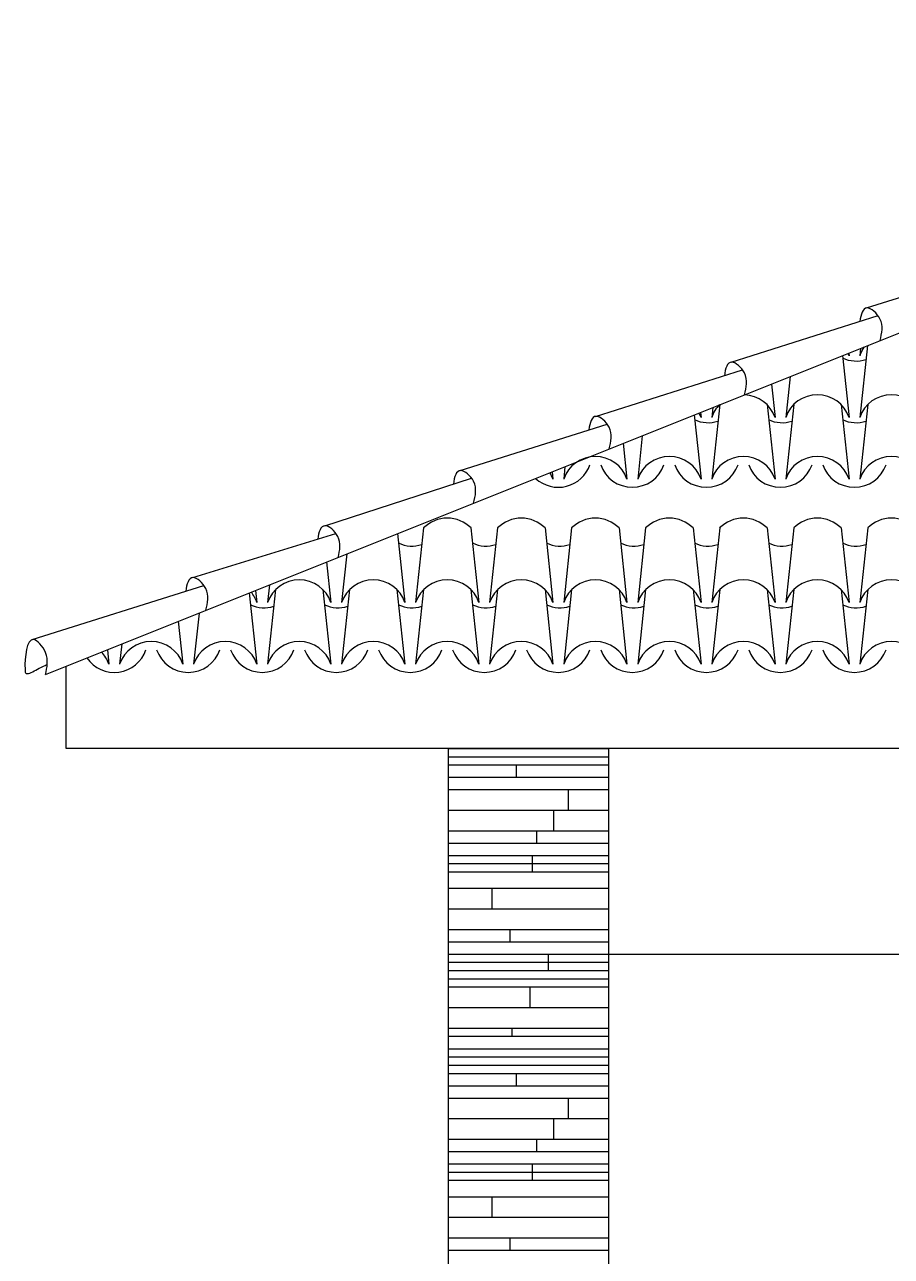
# Model space of a CAD drawing. Header units: millimetres. Extents: x -4228 to 27092, y -6721 to 984.
# Drawn here: x 24742.7 to 24953.5, y -2368.5 to -2069 of the extents above; entities that cross this region are included whole.
import ezdxf

# ---------------------------------------------------------------- set-up
doc = ezdxf.new("R2010")
doc.units = ezdxf.units.MM
doc.header["$LTSCALE"] = 50
for name, color, linetype in [('cobertura', 2, 'Continuous'), ('PAREDES3', 2, 'Continuous'), ('pedras', 2, 'Continuous'), ('PENA24', 24, 'Continuous'), ('telhas', 3, 'Continuous')]:
    doc.layers.add(name, color=color, linetype=linetype)

msp = doc.modelspace()

# ---------------------------------------------------------------- linework, layer by layer
at = {"layer": 'cobertura', "color": 3, "linetype": 'Continuous', "lineweight": 30}
msp.add_line((24752.76, -2244.96), (24752.76, -2224.96), dxfattribs=at)
at = {"layer": 'PAREDES3', "color": 3, "linetype": 'Continuous', "lineweight": 30}
for p, q in [((24845.76, -2545.46), (24845.76, -2244.96)), ((24884.76, -2545.46), (24884.76, -2244.96)), ((24884.76, -2294.96), (25237.76, -2294.96))]:
    msp.add_line(p, q, dxfattribs=at)
at = {"layer": 'pedras', "color": 53, "linetype": 'Continuous', "lineweight": 30}
for p, q in [((24845.76, -2244.96), (24884.76, -2244.96)), ((24845.76, -2246.96), (24884.76, -2246.96)), ((24845.76, -2248.96), (24884.76, -2248.96)), ((24862.29, -2251.96), (24862.29, -2248.96)), ((24845.76, -2251.96), (24884.76, -2251.96)), ((24845.76, -2254.96), (24884.76, -2254.96)), ((24874.95, -2259.96), (24874.95, -2254.96)), ((24845.76, -2259.96), (24884.76, -2259.96)), ((24871.33, -2264.96), (24871.33, -2259.96)), ((24845.76, -2264.96), (24884.76, -2264.96)), ((24867.2, -2267.96), (24867.2, -2264.96)), ((24845.76, -2267.96), (24884.76, -2267.96)), ((24845.76, -2270.96), (24884.76, -2270.96)), ((24845.76, -2272.96), (24884.76, -2272.96)), ((24866.16, -2274.96), (24866.16, -2270.96)), ((24845.76, -2274.96), (24884.76, -2274.96)), ((24845.76, -2278.96), (24884.76, -2278.96)), ((24856.34, -2283.96), (24856.34, -2278.96)), ((24845.76, -2283.96), (24884.76, -2283.96)), ((24845.76, -2288.96), (24884.76, -2288.96)), ((24860.74, -2291.96), (24860.74, -2288.96)), ((24845.76, -2291.96), (24884.76, -2291.96)), ((24845.76, -2294.96), (24884.76, -2294.96)), ((24845.76, -2296.96), (24884.76, -2296.96)), ((24870.04, -2298.96), (24870.04, -2294.96)), ((24845.76, -2298.96), (24884.76, -2298.96)), ((24845.76, -2300.96), (24884.76, -2300.96)), ((24845.76, -2302.96), (24884.76, -2302.96)), ((24865.65, -2307.96), (24865.65, -2302.96)), ((24845.76, -2307.96), (24884.76, -2307.96)), ((24845.76, -2312.96), (24884.76, -2312.96)), ((24845.76, -2314.96), (24884.76, -2314.96)), ((24861.25, -2314.96), (24861.25, -2312.96)), ((24845.76, -2317.96), (24884.76, -2317.96)), ((24845.76, -2319.96), (24884.76, -2319.96)), ((24845.76, -2321.96), (24884.76, -2321.96)), ((24845.76, -2323.96), (24884.76, -2323.96)), ((24862.29, -2326.96), (24862.29, -2323.96)), ((24845.76, -2326.96), (24884.76, -2326.96)), ((24845.76, -2329.96), (24884.76, -2329.96)), ((24874.95, -2334.96), (24874.95, -2329.96)), ((24845.76, -2334.96), (24884.76, -2334.96)), ((24871.33, -2339.96), (24871.33, -2334.96)), ((24845.76, -2339.96), (24884.76, -2339.96)), ((24867.2, -2342.96), (24867.2, -2339.96)), ((24845.76, -2342.96), (24884.76, -2342.96)), ((24845.76, -2345.96), (24884.76, -2345.96)), ((24845.76, -2347.96), (24884.76, -2347.96)), ((24866.16, -2349.96), (24866.16, -2345.96)), ((24845.76, -2349.96), (24884.76, -2349.96)), ((24845.76, -2353.96), (24884.76, -2353.96)), ((24856.34, -2358.96), (24856.34, -2353.96)), ((24845.76, -2358.96), (24884.76, -2358.96)), ((24845.76, -2363.96), (24884.76, -2363.96)), ((24860.74, -2366.96), (24860.74, -2363.96)), ((24845.76, -2366.96), (24884.76, -2366.96))]:
    msp.add_line(p, q, dxfattribs=at)
at = {"layer": 'PENA24', "color": 3, "lineweight": 30}
for p, q in [((24947.62, -2147.02), (24945.76, -2164.46)), ((24941.55, -2149.45), (24943.16, -2164.46)), ((24943.09, -2148.83), (24943.16, -2149.46)), ((24945.95, -2147.69), (24945.76, -2149.46)), ((24924.29, -2156.35), (24925.16, -2164.46)), ((24928.82, -2154.54), (24927.76, -2164.46)), ((24911.7, -2161.35), (24909.76, -2179.46)), ((24910.02, -2162.06), (24909.76, -2164.46)), ((24923.22, -2161.35), (24925.16, -2179.46)), ((24929.7, -2161.35), (24927.76, -2179.46)), ((24941.22, -2161.35), (24943.16, -2179.46)), ((24947.7, -2161.35), (24945.76, -2179.46)), ((24905.49, -2163.87), (24907.16, -2179.46)), ((24907.03, -2163.25), (24907.16, -2164.46)), ((24888.23, -2170.77), (24889.16, -2179.46)), ((24892.89, -2168.91), (24891.76, -2179.46)), ((24874.08, -2176.43), (24873.76, -2179.46)), ((24870.97, -2177.68), (24871.16, -2179.46)), ((24839.7, -2191.35), (24837.76, -2209.46)), ((24851.22, -2191.35), (24853.16, -2209.46)), ((24857.7, -2191.35), (24855.76, -2209.46)), ((24869.22, -2191.35), (24871.16, -2209.46)), ((24875.7, -2191.35), (24873.76, -2209.46)), ((24887.22, -2191.35), (24889.16, -2209.46)), ((24893.7, -2191.35), (24891.76, -2209.46)), ((24905.22, -2191.35), (24907.16, -2209.46)), ((24911.7, -2191.35), (24909.76, -2209.46)), ((24923.22, -2191.35), (24925.16, -2209.46)), ((24929.7, -2191.35), (24927.76, -2209.46)), ((24941.22, -2191.35), (24943.16, -2209.46)), ((24947.7, -2191.35), (24945.76, -2209.46)), ((24833.37, -2192.72), (24835.16, -2209.46)), ((24821.02, -2197.66), (24819.76, -2209.46)), ((24816.11, -2199.62), (24817.16, -2209.46)), ((24797.31, -2207.14), (24799.16, -2224.46)), ((24798.84, -2206.53), (24799.16, -2209.46)), ((24802.22, -2205.18), (24801.76, -2209.46)), ((24803.7, -2206.35), (24801.76, -2224.46)), ((24815.22, -2206.35), (24817.16, -2224.46)), ((24821.7, -2206.35), (24819.76, -2224.46)), ((24833.22, -2206.35), (24835.16, -2224.46)), ((24839.7, -2206.35), (24837.76, -2224.46)), ((24851.22, -2206.35), (24853.16, -2224.46)), ((24857.7, -2206.35), (24855.76, -2224.46)), ((24869.22, -2206.35), (24871.16, -2224.46)), ((24875.7, -2206.35), (24873.76, -2224.46)), ((24887.22, -2206.35), (24889.16, -2224.46)), ((24893.7, -2206.35), (24891.76, -2224.46)), ((24905.22, -2206.35), (24907.16, -2224.46)), ((24911.7, -2206.35), (24909.76, -2224.46)), ((24923.22, -2206.35), (24925.16, -2224.46)), ((24929.7, -2206.35), (24927.76, -2224.46)), ((24941.22, -2206.35), (24943.16, -2224.46)), ((24947.7, -2206.35), (24945.76, -2224.46)), ((24785.09, -2212.03), (24783.76, -2224.46)), ((24780.04, -2214.05), (24781.16, -2224.46)), ((24762.78, -2220.95), (24763.16, -2224.46)), ((24766.28, -2219.55), (24765.76, -2224.46))]:
    msp.add_line(p, q, dxfattribs=at)
for centre, radius, start, end in [((24953.46, -2152.1), 8.14, 143.9844, 161.0754), ((24944.88, -2143.32), 7.44, 243.9234, 288.6886), ((24944.88, -2143.32), 7.44, 243.9234, 288.6886), ((24935.46, -2152.1), 8.14, 18.9246, 23.2393), ((24917.46, -2167.1), 8.14, 18.9246, 87.9772), ((24935.46, -2167.1), 8.14, 18.9246, 161.0754), ((24953.46, -2167.1), 8.14, 18.9246, 161.0754), ((24917.46, -2167.1), 8.14, 135.0672, 161.0754), ((24908.88, -2158.32), 7.44, 243.9234, 288.6886), ((24899.46, -2167.1), 8.14, 18.9246, 27.1682), ((24926.88, -2158.32), 7.44, 243.9234, 288.6886), ((24926.88, -2158.32), 7.44, 243.9234, 288.6886), ((24944.88, -2158.32), 7.44, 243.9234, 288.6886), ((24944.88, -2158.32), 7.44, 243.9234, 288.6886), ((24881.46, -2182.1), 8.14, 18.9246, 161.0754), ((24899.46, -2182.1), 8.14, 18.9246, 161.0754), ((24917.46, -2182.1), 8.14, 18.9246, 161.0754), ((24935.46, -2182.1), 8.14, 18.9246, 161.0754), ((24953.46, -2182.1), 8.14, 18.9246, 161.0754), ((24872.46, -2173.32), 8.14, 227.1978, 341.0754), ((24890.46, -2173.32), 8.14, 198.9246, 341.0754), ((24908.46, -2173.32), 8.14, 198.9246, 341.0754), ((24926.46, -2173.32), 8.14, 198.9246, 341.0754), ((24944.46, -2173.32), 8.14, 198.9246, 341.0754), ((24863.46, -2182.1), 8.14, 18.9246, 31.1227), ((24845.46, -2197.1), 8.14, 44.9328, 135.0672), ((24863.46, -2197.1), 8.14, 44.9328, 135.0672), ((24881.46, -2197.1), 8.14, 44.9328, 135.0672), ((24899.46, -2197.1), 8.14, 44.9328, 135.0672), ((24917.46, -2197.1), 8.14, 44.9328, 135.0672), ((24935.46, -2197.1), 8.14, 44.9328, 135.0672), ((24953.46, -2197.1), 8.14, 44.9328, 135.0672), ((24836.88, -2188.32), 7.44, 243.9234, 288.6886), ((24854.88, -2188.32), 7.44, 243.9234, 288.6886), ((24872.88, -2188.32), 7.44, 243.9234, 288.6886), ((24890.88, -2188.32), 7.44, 243.9234, 288.6886), ((24908.88, -2188.32), 7.44, 243.9234, 288.6886), ((24926.88, -2188.32), 7.44, 243.9234, 288.6886), ((24926.88, -2188.32), 7.44, 243.9234, 288.6886), ((24944.88, -2188.32), 7.44, 243.9234, 288.6886), ((24944.88, -2188.32), 7.44, 243.9234, 288.6886), ((24809.46, -2212.1), 8.14, 18.9246, 161.0754), ((24827.46, -2212.1), 8.14, 18.9246, 161.0754), ((24845.46, -2212.1), 8.14, 18.9246, 161.0754), ((24863.46, -2212.1), 8.14, 18.9246, 161.0754), ((24881.46, -2212.1), 8.14, 18.9246, 161.0754), ((24899.46, -2212.1), 8.14, 18.9246, 161.0754), ((24917.46, -2212.1), 8.14, 18.9246, 161.0754), ((24935.46, -2212.1), 8.14, 18.9246, 161.0754), ((24953.46, -2212.1), 8.14, 18.9246, 161.0754), ((24791.46, -2212.1), 8.14, 18.9246, 39.1897), ((24800.88, -2203.32), 7.44, 243.9234, 288.6886), ((24818.88, -2203.32), 7.44, 243.9234, 288.6886), ((24836.88, -2203.32), 7.44, 243.9234, 288.6886), ((24854.88, -2203.32), 7.44, 243.9234, 288.6886), ((24872.88, -2203.32), 7.44, 243.9234, 288.6886), ((24890.88, -2203.32), 7.44, 243.9234, 288.6886), ((24908.88, -2203.32), 7.44, 243.9234, 288.6886), ((24926.88, -2203.32), 7.44, 243.9234, 288.6886), ((24926.88, -2203.32), 7.44, 243.9234, 288.6886), ((24944.88, -2203.32), 7.44, 243.9234, 288.6886), ((24944.88, -2203.32), 7.44, 243.9234, 288.6886), ((24773.46, -2227.1), 8.14, 18.9246, 161.0754), ((24791.46, -2227.1), 8.14, 18.9246, 161.0754), ((24809.46, -2227.1), 8.14, 18.9246, 161.0754), ((24827.46, -2227.1), 8.14, 18.9246, 161.0754), ((24845.46, -2227.1), 8.14, 18.9246, 161.0754), ((24863.46, -2227.1), 8.14, 18.9246, 161.0754), ((24881.46, -2227.1), 8.14, 18.9246, 161.0754), ((24899.46, -2227.1), 8.14, 18.9246, 161.0754), ((24917.46, -2227.1), 8.14, 18.9246, 161.0754), ((24935.46, -2227.1), 8.14, 18.9246, 161.0754), ((24953.46, -2227.1), 8.14, 18.9246, 161.0754), ((24764.46, -2218.32), 8.14, 214.7199, 341.0754), ((24755.46, -2227.1), 8.14, 18.9246, 43.3496), ((24782.46, -2218.32), 8.14, 198.9246, 341.0754), ((24800.46, -2218.32), 8.14, 198.9246, 341.0754), ((24818.46, -2218.32), 8.14, 198.9246, 341.0754), ((24836.46, -2218.32), 8.14, 198.9246, 341.0754), ((24854.46, -2218.32), 8.14, 198.9246, 341.0754), ((24872.46, -2218.32), 8.14, 198.9246, 341.0754), ((24890.46, -2218.32), 8.14, 198.9246, 341.0754), ((24908.46, -2218.32), 8.14, 198.9246, 341.0754), ((24926.46, -2218.32), 8.14, 198.9246, 341.0754), ((24944.46, -2218.32), 8.14, 198.9246, 341.0754)]:
    msp.add_arc(centre, radius, start, end, dxfattribs=at)
at = {"layer": 'telhas', "linetype": 'Continuous', "lineweight": 30}
for p, q in [((24747.76, -2226.96), (25142.76, -2068.96)), ((24947.44, -2137.85), (24983.16, -2126.54)), ((24914.49, -2151.03), (24950.21, -2139.72)), ((24881.54, -2164.21), (24917.27, -2152.9)), ((24848.6, -2177.39), (24884.32, -2166.08)), ((24815.67, -2190.8), (24851.37, -2179.26)), ((24783.58, -2203.43), (24818.36, -2192.67)), ((24744.52, -2218.49), (24786.26, -2205.3)), ((25262.76, -2244.96), (24752.76, -2244.96))]:
    msp.add_line(p, q, dxfattribs=at)
for points, knots in [([(24950.7, -2145.78), (24951.14, -2144), (24951.91, -2140.83), (24946.97, -2136.45), (24946.01, -2139.37), (24945.8, -2141.16)], [0.007169, 0.007169, 0.007169, 0.007169, 5.320129, 9.426957, 13.705467, 13.705467, 13.705467, 13.705467]), ([(24917.76, -2158.96), (24918.19, -2157.18), (24918.96, -2154.01), (24914.02, -2149.63), (24913.06, -2152.55), (24912.86, -2154.34)], [0.007169, 0.007169, 0.007169, 0.007169, 5.320129, 9.426957, 13.705467, 13.705467, 13.705467, 13.705467]), ([(24884.81, -2172.14), (24885.24, -2170.36), (24886.02, -2167.19), (24881.07, -2162.81), (24880.11, -2165.73), (24879.91, -2167.52)], [0.007169, 0.007169, 0.007169, 0.007169, 5.320129, 9.426957, 13.705467, 13.705467, 13.705467, 13.705467]), ([(24851.86, -2185.32), (24852.3, -2183.53), (24853.07, -2180.36), (24848.12, -2175.99), (24847.16, -2178.91), (24846.96, -2180.69)], [0.007169, 0.007169, 0.007169, 0.007169, 5.320129, 9.426957, 13.705467, 13.705467, 13.705467, 13.705467]), ([(24818.91, -2198.5), (24819.33, -2196.79), (24819.98, -2193.7), (24815.12, -2189.4), (24814.16, -2192.33), (24813.95, -2194.11)], [0.240459, 0.240459, 0.240459, 0.240459, 5.320129, 9.426957, 13.705467, 13.705467, 13.705467, 13.705467]), ([(24786.75, -2211.37), (24787.19, -2209.58), (24787.97, -2206.41), (24783.02, -2202.03), (24782.06, -2204.95), (24781.86, -2206.74)], [0, 0, 0, 0, 5.320129, 9.426957, 13.705467, 13.705467, 13.705467, 13.705467])]:
    msp.add_open_spline(points, degree=3, knots=knots, dxfattribs=at)
msp.add_spline([(24747.76, -2226.96), (24747.74, -2221.64), (24744.8, -2218.46), (24742.76, -2225.73), (24742.9, -2226.56), (24745.38, -2225.92), (24748.25, -2224.49)], degree=3, dxfattribs=at)

doc.saveas('drawing.dxf')
